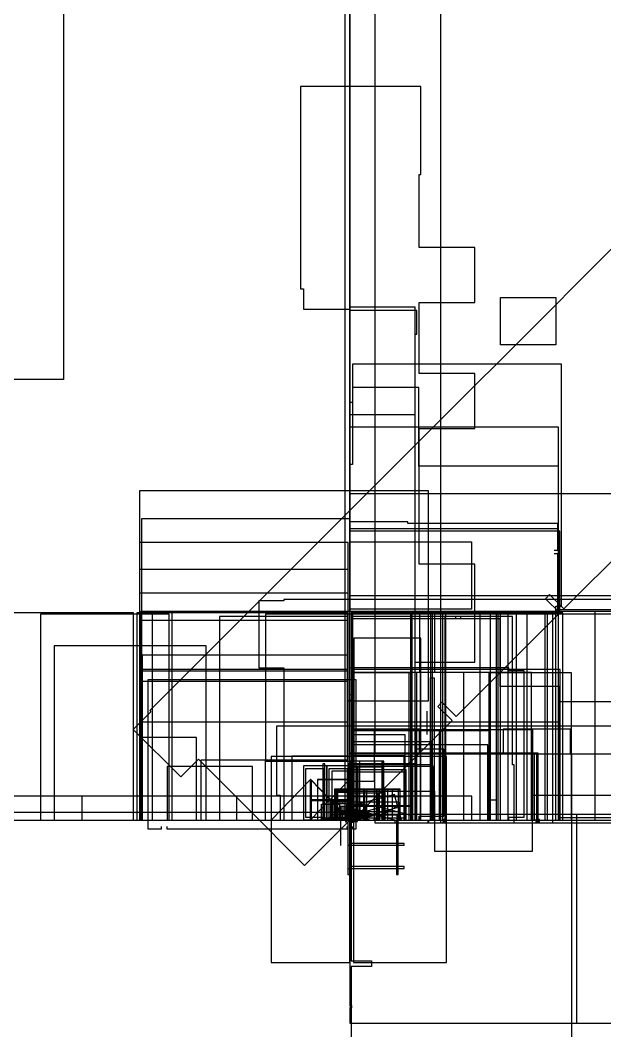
# Model space of a CAD drawing. Header units: metres. Extents: x -54 to 66, y -36 to 66.
# Drawn here: x -12.98 to 10.04, y -8.29 to 31.49 of the extents above; entities that cross this region are included whole.
import ezdxf

# ---------------------------------------------------------------- set-up
doc = ezdxf.new("R2010")
doc.units = ezdxf.units.M
for name, color, linetype in [('NIVEL_+0.000', 7, 'Continuous'), ('NIVEL_+4.370', 7, 'Continuous'), ('NIVEL_+8.170', 7, 'Continuous')]:
    doc.layers.add(name, color=color, linetype=linetype)

msp = doc.modelspace()

# ---------------------------------------------------------------- linework, layer by layer
at = {"layer": 'NIVEL_+0.000'}
for p, q in [((-0.203, 66.473), (-0.203, 0)), ((0, 66.067), (0, 0)), ((0, 66.067), (0, 10.951)), ((0, 53.67), (0, 0)), ((3.58, -0.1), (3.58, 49.125)), ((3.58, -0.1), (3.58, 49.076)), ((-11.277, 37.312), (-11.277, 17.348)), ((0, 0), (0, 37.312)), ((0.984, 34.654), (0.984, 28.654)), ((0.984, 32.654), (0.984, 26.654)), ((2.79, 28.877), (-1.944, 28.877)), ((-1.944, 28.877), (-1.944, 20.913)), ((0.984, 28.654), (0.984, 24.654)), ((2.79, 26.676), (2.79, 28.877)), ((2.79, 26.535), (2.79, 26.676)), ((0.984, 26.654), (0.984, 14.654)), ((2.79, 25.416), (2.79, 26.535)), ((2.721, 22.547), (2.721, 25.416)), ((2.721, 25.416), (2.79, 25.416)), ((0.984, 24.654), (0.984, 20.654)), ((4.921, 22.547), (2.721, 22.547)), ((4.921, 20.385), (4.921, 22.547)), ((10.411, 22.597), (6.451, 18.637)), ((-1.944, 20.913), (-1.832, 20.913)), ((-1.832, 20.913), (-1.832, 20.116)), ((0.984, 20.654), (0.984, 16.654)), ((2.721, 17.579), (2.721, 20.385)), ((2.721, 20.385), (4.921, 20.385)), ((-1.832, 20.116), (0, 20.116)), ((2.568, 20.191), (0, 20.191)), ((0, 20.191), (0, 0)), ((0, 20.116), (0, 0)), ((2.637, 20.066), (0, 20.066)), ((0, 20.066), (0, 0)), ((2.568, 17.648), (2.568, 20.191)), ((2.637, 19.138), (2.637, 20.066)), ((2.568, 15.178), (2.568, 19.138)), ((2.568, 19.138), (2.637, 19.138)), ((6.451, 18.637), (4.33, 16.516)), ((5.981, 17.951), (0.1, 17.951)), ((0.1, 17.951), (0.1, 16.445)), ((8.334, 17.951), (5.981, 17.951)), ((8.334, 17.091), (8.334, 17.951)), ((2.568, 11.348), (2.568, 17.648)), ((4.921, 17.579), (2.721, 17.579)), ((4.921, 15.417), (4.921, 17.579)), ((-11.277, 17.348), (-31.179, 17.348)), ((2.711, 17.031), (0.1, 17.031)), ((0.1, 17.031), (0.1, 14)), ((2.711, 13.931), (2.711, 17.031)), ((8.334, 8.419), (8.334, 17.091)), ((0.1, 16.445), (0, 16.445)), ((0, 16.445), (0, 0)), ((4.33, 16.516), (0.038, 12.224)), ((0.984, 16.654), (0.984, 10.654)), ((2.569, 15.961), (0, 15.961)), ((0, 15.961), (0, 0)), ((2.569, 0), (2.569, 15.961)), ((8.421, 8.314), (15.757, 15.651)), ((8.211, 15.472), (0, 15.472)), ((0, 15.472), (0, 0)), ((2.568, 12.438), (2.568, 15.178)), ((2.721, 14.507), (2.721, 15.417)), ((2.721, 15.417), (4.921, 15.417)), ((8.211, 8.35), (8.211, 15.472)), ((0.984, 14.654), (0.984, 8.654)), ((2.721, 14.32), (2.721, 14.507)), ((0.1, 14), (0, 14)), ((0, 14), (0, 0)), ((8.211, 13.931), (2.711, 13.931)), ((2.721, 10.079), (2.721, 14.32)), ((8.211, 0), (8.211, 13.931)), ((3.095, 12.959), (-8.281, 12.959)), ((-8.281, 12.959), (-8.281, 4.847)), ((16.445, 12.846), (0, 12.846)), ((0, 12.846), (0, 4.735)), ((3.095, 4.694), (3.095, 12.959)), ((2.568, 9.158), (2.568, 12.438)), ((0.038, 12.224), (-7.033, 5.153)), ((0, 11.861), (-8.211, 11.861)), ((-8.211, 11.861), (-8.211, 0)), ((0, 0), (0, 11.861)), ((2.281, 11.742), (0, 11.742)), ((0, 11.742), (0, 0)), ((2.281, 11.673), (2.281, 11.742)), ((8.181, 11.673), (2.281, 11.673)), ((8.181, 10.622), (8.181, 11.673)), ((8.211, 11.472), (0, 11.472)), ((0, 11.472), (0, 0)), ((8.264, 11.376), (0, 11.376)), ((0, 11.376), (0, 0)), ((2.568, 6.148), (2.568, 11.348)), ((8.211, 8.35), (8.211, 11.472)), ((8.264, 8.211), (8.264, 11.376)), ((-0.069, 10.931), (-8.281, 10.931)), ((-8.281, 10.931), (-8.281, 0)), ((-0.069, 0), (-0.069, 10.931)), ((0.984, 10.654), (0.984, 6.654)), ((8.043, 10.622), (8.181, 10.622)), ((8.181, 10.482), (8.043, 10.482)), ((8.181, 8.281), (8.181, 10.482)), ((4.921, 10.079), (2.721, 10.079)), ((4.921, 7.448), (4.921, 10.079)), ((-0.069, 9.861), (-8.281, 9.861)), ((-8.281, 9.861), (-8.281, 0)), ((-0.069, 0), (-0.069, 9.861)), ((2.568, 6.148), (2.568, 9.158)), ((-0.069, 8.931), (-8.281, 8.931)), ((-8.281, 8.931), (-8.281, 0)), ((-0.069, 0), (-0.069, 8.931)), ((20.208, 8.829), (0, 8.829)), ((0, 8.829), (0, 0)), ((7.698, 8.719), (7.857, 8.878)), ((7.857, 8.878), (8.421, 8.314)), ((-2.596, 8.63), (-3.58, 8.63)), ((-3.58, 8.63), (-3.58, 5.99)), ((0.596, 8.692), (-2.596, 8.692)), ((-2.596, 8.692), (-2.596, 8.63)), ((14.665, 8.692), (0.596, 8.692)), ((0.984, 8.654), (0.984, 2.64)), ((8.261, 8.155), (7.698, 8.719)), ((8.106, 8.281), (8.106, 8.419)), ((8.106, 8.419), (8.334, 8.419)), ((-8.526, 8.164), (-14.687, 8.164)), ((-7.113, 8.111), (-12.175, 8.111)), ((-12.175, 8.111), (-12.175, 0)), ((-8.526, 0), (-8.526, 8.164)), ((-0.1, 8.164), (-8.387, 8.164)), ((-8.387, 8.164), (-8.387, 0)), ((3.247, 8.211), (-8.226, 8.211)), ((-8.226, 8.211), (-8.226, 0)), ((7.692, 8.211), (-7.781, 8.211)), ((-7.781, 8.211), (-7.781, 0)), ((-7.113, 0), (-7.113, 8.111)), ((2.457, 8.211), (-7.015, 8.211)), ((-7.015, 8.211), (-7.015, 0)), ((-0.069, 8.011), (-5.131, 8.011)), ((-5.131, 8.011), (-5.131, 0)), ((2.4, 8.111), (-3.321, 8.111)), ((-3.321, 8.111), (-3.321, 2.315)), ((-0.1, 2.353), (-0.1, 8.164)), ((3.661, 8.211), (-0.084, 8.211)), ((-0.084, 8.211), (-0.084, 0)), ((3.778, 8.211), (-0.084, 8.211)), ((-0.084, 8.211), (-0.084, 8.069)), ((9.661, 8.211), (-0.084, 8.211)), ((7.778, 8.211), (-0.084, 8.211)), ((5.778, 8.211), (-0.084, 8.211)), ((-0.084, 8.069), (-0.084, 7.853)), ((-0.069, 0), (-0.069, 8.011)), ((5.931, 8.211), (0.069, 8.211)), ((0.069, 8.211), (0.069, 0)), ((11.931, 8.211), (0.069, 8.211)), ((6.231, 8.164), (0.069, 8.164)), ((0.069, 8.164), (0.069, 0)), ((6.975, 8.111), (0.069, 8.111)), ((6.562, 8.111), (0.069, 8.111)), ((5.131, 8.111), (0.069, 8.111)), ((0.069, 8.111), (0.069, 0)), ((5.531, 8.111), (0.069, 8.111)), ((4.172, 8.011), (0.069, 8.011)), ((0.069, 8.011), (0.069, 5.881)), ((5.844, 8.211), (0.1, 8.211)), ((0.1, 8.211), (0.1, 0.846)), ((2.4, 0.846), (2.4, 8.111)), ((2.457, 0), (2.457, 8.211)), ((7.996, 8.164), (2.737, 8.164)), ((2.737, 8.164), (2.737, 5.811)), ((17.1, 8.111), (3.169, 8.111)), ((3.169, 8.111), (3.169, 2.611)), ((3.247, 0), (3.247, 8.211)), ((8.387, 8.164), (3.326, 8.164)), ((3.326, 8.164), (3.326, 5.811)), ((3.661, 7.366), (3.661, 8.211)), ((6.399, 8.011), (3.737, 8.011)), ((3.737, 8.011), (3.737, 5.881)), ((3.778, 0), (3.778, 8.211)), ((4.172, 7.928), (4.172, 8.011)), ((4.182, 4.076), (8.261, 8.155)), ((5.131, 8.011), (4.359, 8.011)), ((4.359, 8.011), (4.359, 7.928)), ((5.131, 2.681), (5.131, 8.111)), ((5.131, 5.881), (5.131, 8.011)), ((5.531, 2.481), (5.531, 8.111)), ((5.778, 0), (5.778, 8.211)), ((5.844, 0), (5.844, 8.211)), ((5.931, 0), (5.931, 8.211)), ((6.231, 5.881), (6.231, 8.164)), ((6.399, 2.181), (6.399, 8.011)), ((6.562, 0), (6.562, 8.111)), ((6.975, 0), (6.975, 8.111)), ((7.692, 0), (7.692, 8.211)), ((7.778, 0), (7.778, 8.211)), ((7.996, -0.1), (7.996, 8.164)), ((8.106, 5.712), (8.106, 8.281)), ((12.846, 8.281), (8.181, 8.281)), ((8.211, 7.366), (8.211, 8.35)), ((12.959, 8.211), (8.264, 8.211)), ((8.387, 0), (8.387, 8.164)), ((9.661, 7.366), (9.661, 8.211)), ((-0.069, 7.861), (-8.281, 7.861)), ((-8.281, 7.861), (-8.281, 0)), ((-0.084, 7.853), (-0.084, 0.754)), ((-0.069, 0), (-0.069, 7.861)), ((5.911, 7.927), (0.1, 7.927)), ((0.1, 7.927), (0.1, 4.931)), ((5.911, 5.258), (5.911, 7.927)), ((2.791, 7.166), (0.152, 7.166)), ((0.152, 7.166), (0.152, 0)), ((2.791, 5.881), (2.791, 7.166)), ((3.661, 0), (3.661, 7.366)), ((4.921, 6.217), (4.921, 7.448)), ((8.211, 0), (8.211, 7.366)), ((9.661, 0), (9.661, 7.366)), ((-5.652, 6.865), (-11.646, 6.865)), ((-11.646, 6.865), (-11.646, 0)), ((-5.652, 0), (-5.652, 6.865)), ((-0.069, 6.493), (-8.181, 6.493)), ((-8.181, 6.493), (-8.181, 0)), ((-0.069, 0), (-0.069, 6.493)), ((0.984, 6.654), (0.984, 2.64)), ((-3.58, 5.99), (-2.596, 5.99)), ((-2.596, 5.99), (-2.596, 3.39)), ((6.261, 5.994), (0, 5.994)), ((0, 5.994), (0, 0)), ((2.568, 3.492), (2.568, 6.217)), ((2.568, 6.217), (4.921, 6.217)), ((2.568, 3.492), (2.568, 6.148)), ((6.261, 5.882), (6.261, 5.994)), ((-0.069, 5.931), (-8.281, 5.931)), ((-8.281, 5.931), (-8.281, 0)), ((-0.069, 5.862), (-8.281, 5.862)), ((-8.281, 5.862), (-8.281, 0)), ((-0.069, 0), (-0.069, 5.931)), ((-0.069, 0), (-0.069, 5.862)), ((8.281, 5.931), (0.069, 5.931)), ((0.069, 5.931), (0.069, 0)), ((0.069, 5.881), (0.069, 0)), ((2.631, 5.811), (0.069, 5.811)), ((0.069, 5.811), (0.069, 0)), ((2.737, 5.811), (0.069, 5.811)), ((2.333, 5.796), (0.069, 5.796)), ((0.069, 5.796), (0.069, 0)), ((1.7, 5.796), (0.069, 5.796)), ((0.702, 5.796), (0.069, 5.796)), ((0.6, 5.811), (0.1, 5.811)), ((0.1, 5.811), (0.1, 0)), ((3.256, 5.811), (0.6, 5.811)), ((3.326, 5.811), (0.6, 5.811)), ((2.333, 5.796), (0.702, 5.796)), ((2.431, 5.796), (1.7, 5.796)), ((2.333, 0), (2.333, 5.796)), ((2.333, 0.576), (2.333, 5.796)), ((2.431, 0), (2.431, 5.796)), ((2.631, 0), (2.631, 5.811)), ((7.156, 5.811), (2.769, 5.811)), ((2.769, 5.811), (2.769, 0)), ((2.791, 2.6), (2.791, 5.881)), ((3.175, 0), (3.175, 5.6)), ((3.175, 5.6), (3.313, 5.6)), ((4.487, 5.811), (3.256, 5.811)), ((3.313, 5.6), (3.313, 0)), ((3.737, 5.881), (3.737, 3.561)), ((4.487, 0), (4.487, 5.811)), ((5.131, 3.631), (5.131, 5.881)), ((8.723, 5.796), (5.472, 5.796)), ((5.472, 5.796), (5.472, 0)), ((6.231, 0), (6.231, 5.881)), ((6.865, 5.882), (6.261, 5.882)), ((6.865, 0.112), (6.865, 5.882)), ((7.156, 0), (7.156, 5.811)), ((8.106, 0), (8.106, 5.712)), ((8.281, 0), (8.281, 5.931)), ((8.723, 0), (8.723, 5.796)), ((-0.069, 5.461), (-8.181, 5.461)), ((-8.181, 5.461), (-8.181, 0)), ((0.25, 5.524), (-7.961, 5.524)), ((-7.961, 5.524), (-7.961, -0.338)), ((-0.069, 0), (-0.069, 5.461)), ((0.25, -0.338), (0.25, 5.524)), ((8.264, 5.258), (5.911, 5.258)), ((8.264, 0), (8.264, 5.258)), ((-8.281, 4.847), (-8.181, 4.847)), ((-8.181, 4.847), (-8.181, 0)), ((-7.033, 5.153), (-7.875, 4.311)), ((0.1, 4.931), (0, 4.931)), ((0, 4.931), (0, 0)), ((-0.069, 0), (-0.069, 4.694)), ((-0.069, 4.694), (3.095, 4.694)), ((0, 4.735), (0.1, 4.735)), ((0.1, 4.735), (0.1, 0)), ((3.459, 4.48), (3.618, 4.639)), ((4.023, 3.917), (3.459, 4.48)), ((3.618, 4.639), (4.182, 4.076)), ((8.281, 0), (8.281, 4.666)), ((8.281, 4.666), (11.673, 4.666)), ((-7.832, 4.267), (-8.528, 3.571)), ((-7.875, 4.311), (-7.832, 4.267)), ((3.028, 4.291), (3.028, 3.377)), ((-0.069, 3.861), (-8.281, 3.861)), ((-8.281, 3.861), (-8.281, 0)), ((17.224, 3.705), (-2.892, 3.705)), ((-2.892, 3.705), (-2.892, 0.984)), ((-0.069, 0), (-0.069, 3.861)), ((8.281, 3.861), (0.069, 3.861)), ((0.069, 3.861), (0.069, 0)), ((0.106, 0), (4.023, 3.917)), ((5.131, 0), (5.131, 3.631)), ((8.281, 0), (8.281, 3.861)), ((-8.528, 3.571), (-6.661, 1.704)), ((-6.035, 3.252), (-8.211, 3.252)), ((-8.211, 3.252), (-8.211, 0)), ((-6.035, 0), (-6.035, 3.252)), ((-2.596, 3.39), (-2.596, 0)), ((0.3, 3.561), (0.069, 3.561)), ((0.069, 3.561), (0.069, 0)), ((3.5, 3.561), (0.069, 3.561)), ((2.6, 3.517), (0.069, 3.517)), ((0.069, 3.517), (0.069, 0)), ((2.181, 3.361), (0.069, 3.361)), ((0.069, 3.361), (0.069, 2.231)), ((2.74, 3.58), (0.1, 3.58)), ((0.1, 3.58), (0.1, 2.596)), ((3.737, 3.561), (0.3, 3.561)), ((5.511, 3.517), (0.95, 3.517)), ((0.95, 3.517), (0.95, 1.517)), ((2.181, 0), (2.181, 3.361)), ((2.568, 2.791), (2.568, 3.492)), ((2.6, 0), (2.6, 3.517)), ((2.74, 2.596), (2.74, 3.58)), ((3.531, 3.561), (3.5, 3.561)), ((3.531, 0), (3.531, 3.561)), ((7.199, 3.561), (3.737, 3.561)), ((3.737, 3.561), (3.737, 0)), ((5.511, 0), (5.511, 3.517)), ((8.68, 3.58), (6.04, 3.58)), ((6.04, 3.58), (6.04, 2.596)), ((7.199, 0), (7.199, 3.561)), ((8.68, 2.596), (8.68, 3.58)), ((3.211, 3.087), (0.069, 3.087)), ((0.069, 3.087), (0.069, 0.5)), ((5.431, 2.962), (0.069, 2.962)), ((0.069, 2.962), (0.069, 0)), ((3.705, 2.791), (2.568, 2.791)), ((3.211, 0), (3.211, 3.087)), ((3.705, 0.152), (3.705, 2.791)), ((5.431, 0), (5.431, 2.962)), ((-6.661, 1.704), (-5.965, 2.4)), ((-5.965, 2.4), (-4.127, 0.562)), ((3.8, 2.511), (-3.105, 2.511)), ((-3.105, 2.511), (-3.105, -5.6)), ((-0.069, 2.518), (-2.284, 2.518)), ((-2.284, 2.518), (-2.284, 0)), ((-0.069, 0), (-0.069, 2.518)), ((7.266, 2.64), (0, 2.64)), ((0, 2.64), (0, 0)), ((0.984, 2.64), (0, 2.64)), ((7.366, 2.64), (0, 2.64)), ((3.44, 2.596), (0, 2.596)), ((0, 2.596), (0, 0)), ((0.1, 2.596), (0, 2.596)), ((3.169, 2.611), (0.069, 2.611)), ((0.069, 2.611), (0.069, 0)), ((2.131, 2.53), (0.069, 2.53)), ((0.069, 2.53), (0.069, 1.399)), ((7.417, 2.64), (0.152, 2.64)), ((0.152, 2.64), (0.152, 0)), ((2.131, 0), (2.131, 2.53)), ((43.892, 2.596), (2.74, 2.596)), ((2.791, 0), (2.791, 2.6)), ((6.04, 2.596), (3.44, 2.596)), ((3.8, -5.6), (3.8, 2.511)), ((5.131, 0), (5.131, 2.681)), ((5.531, 0), (5.531, 2.481)), ((7.266, 0), (7.266, 2.64)), ((7.366, 0), (7.366, 2.64)), ((7.417, 0), (7.417, 2.64)), ((8.741, 2.596), (8.68, 2.596)), ((8.741, -4.596), (8.741, 2.596)), ((-3.837, 2.111), (-7.199, 2.111)), ((-7.199, 2.111), (-7.199, 0)), ((-0.069, 2.362), (-5.866, 2.362)), ((-5.866, 2.362), (-5.866, 0)), ((-3.837, 0), (-3.837, 2.111)), ((-3.326, 0), (-3.326, 2.353)), ((-3.326, 2.353), (-0.1, 2.353)), ((-3.321, 2.315), (0.069, 2.315)), ((0, 2.134), (-1.83, 2.134)), ((-1.83, 2.134), (-1.83, 0)), ((-1.728, 0.102), (-1.728, 2.032)), ((-1.728, 2.032), (-1.017, 2.032)), ((-0.991, 2.21), (-1.067, 2.21)), ((-1.067, 2.21), (-1.067, 0)), ((-1.017, 2.032), (-1.017, 0.102)), ((-0.991, 0.076), (-0.991, 2.21)), ((0, 2.134), (-0.915, 2.134)), ((-0.915, 2.134), (-0.915, 0)), ((0, 2.134), (-0.913, 2.134)), ((-0.913, 2.134), (-0.913, 0)), ((-0.813, 0.102), (-0.813, 2.032)), ((-0.813, 2.032), (-0.102, 2.032)), ((-0.102, 2.032), (-0.102, 0.102)), ((0, 2.21), (-0.076, 2.21)), ((-0.076, 2.21), (-0.076, 0.076)), ((-0.069, 0), (-0.069, 2.362)), ((2.474, 2.214), (-0.056, 2.214)), ((-0.056, 2.214), (-0.056, 0)), ((3.233, 2.177), (-0.019, 2.177)), ((-0.019, 2.177), (-0.019, 0)), ((0, 0), (0, 2.21)), ((0, 0), (0, 2.134)), ((0, 0), (0, 2.134)), ((0.981, 2.325), (0.025, 2.325)), ((0.025, 2.325), (0.025, 0)), ((1.337, 2.325), (0.025, 2.325)), ((0.025, 2.325), (0.025, 2.109)), ((0.397, 2.325), (0.025, 2.325)), ((1.266, 2.325), (0.025, 2.325)), ((1.291, 2.325), (0.025, 2.325)), ((0.095, 2.134), (0.025, 2.134)), ((0.025, 2.134), (0.025, 1.265)), ((0.025, 2.109), (0.025, 0)), ((0.095, 2.084), (0.025, 2.084)), ((0.025, 2.084), (0.025, 1.215)), ((0.305, 2.084), (0.025, 2.084)), ((0.025, 2.084), (0.025, 0)), ((1.27, 2.084), (0.025, 2.084)), ((1.337, 2.325), (0.05, 2.325)), ((0.05, 2.325), (0.05, 2.109)), ((0.05, 2.109), (0.05, 0)), ((0.326, 2.084), (0.05, 2.084)), ((0.05, 2.084), (0.05, 0)), ((0.069, 2.315), (0.069, 0)), ((0.069, 2.231), (0.069, 0)), ((2.587, 2.214), (0.069, 2.214)), ((0.069, 2.214), (0.069, 0)), ((3.299, 2.111), (0.069, 2.111)), ((0.069, 2.111), (0.069, 0)), ((1.068, 2.111), (0.069, 2.111)), ((0.095, 1.265), (0.095, 2.134)), ((0.095, 1.215), (0.095, 2.084)), ((0.305, 0), (0.305, 2.084)), ((0.326, 0), (0.326, 2.084)), ((0.397, 2.109), (0.397, 2.325)), ((0.397, 0), (0.397, 2.109)), ((0.981, 0), (0.981, 2.325)), ((3.299, 2.111), (1.068, 2.111)), ((1.266, 2.109), (1.266, 2.325)), ((1.266, 0), (1.266, 2.109)), ((1.27, 0), (1.27, 2.084)), ((1.291, 2.109), (1.291, 2.325)), ((1.291, 0), (1.291, 2.109)), ((1.337, 2.109), (1.337, 2.325)), ((1.337, 0), (1.337, 2.109)), ((2.474, 0), (2.474, 2.214)), ((2.587, 0), (2.587, 2.214)), ((3.233, 0), (3.233, 2.177)), ((3.299, 0), (3.299, 2.111)), ((6.468, 2.181), (6.399, 2.181)), ((6.468, -0.1), (6.468, 2.181)), ((-1.549, 1.603), (-3.097, 0)), ((-0.012, 1.603), (-1.561, 0)), ((-1.549, 1.603), (-1.561, 1.603)), ((-1.561, 1.603), (-1.561, 0)), ((-0.011, 1.603), (-1.56, 0)), ((-1.549, 1.603), (-1.56, 1.603)), ((-1.56, 1.603), (-1.56, 0)), ((0, 0), (-1.549, 1.603)), ((0, 1.603), (-1.27, 1.603)), ((-1.27, 1.603), (-1.27, 0)), ((0, 1.93), (-0.712, 1.93)), ((-0.712, 1.93), (-0.712, 0)), ((0, 1.603), (-0.012, 1.603)), ((0, 1.603), (-0.011, 1.603)), ((2.21, 1.982), (0, 1.982)), ((0, 1.982), (0, 1.906)), ((0, 0), (0, 1.93)), ((0, 1.906), (2.134, 1.906)), ((0, 0), (0, 1.603)), ((2.134, 1.906), (2.134, 0.076)), ((2.21, 0), (2.21, 1.982)), ((-1.533, 1.587), (-1.561, 1.587)), ((-1.561, 1.587), (-1.561, 0)), ((-1.533, 1.587), (-1.56, 1.587)), ((-1.56, 1.587), (-1.56, 0)), ((0, 0), (-1.533, 1.587)), ((0, 0), (-1.53, 1.584)), ((-1.53, 1.584), (-1.53, 0)), ((0, 0), (-1.529, 1.583)), ((-1.529, 1.583), (-1.529, 0)), ((-0.003, 1.587), (-1.27, 1.587)), ((-1.27, 1.587), (-1.27, 0)), ((-0.004, 1.587), (-1.27, 1.587)), ((0, 1.22), (-0.61, 1.22)), ((-0.61, 1.22), (-0.61, 0)), ((-0.591, 0.019), (-0.591, 1.201)), ((-0.591, 1.201), (-0.019, 1.201)), ((-0.019, 1.201), (-0.019, 0.019)), ((0, 1.583), (-0.004, 1.587)), ((0, 1.584), (-0.003, 1.587)), ((0, 0), (0, 1.584)), ((0, 0), (0, 1.583)), ((0, 0), (0, 1.22)), ((0.025, 1.265), (0.025, 0)), ((1.975, 1.215), (0.025, 1.215)), ((0.025, 1.215), (0.025, 0)), ((0.671, 1.215), (0.025, 1.215)), ((1.489, 1.215), (0.025, 1.215)), ((0.546, 1.215), (0.025, 1.215)), ((1.488, 1.215), (0.025, 1.215)), ((0.59, 1.215), (0.025, 1.215)), ((1.161, 1.215), (0.025, 1.215)), ((1.056, 1.215), (0.025, 1.215)), ((1.392, 1.215), (0.025, 1.215)), ((1.295, 1.215), (0.025, 1.215)), ((1.911, 1.215), (0.025, 1.215)), ((0.025, 1.215), (0.025, 0.869)), ((0.966, 1.215), (0.025, 1.215)), ((1.075, 1.215), (0.025, 1.215)), ((0.975, 1.215), (0.05, 1.215)), ((0.05, 1.215), (0.05, 0)), ((1.975, 1.215), (0.05, 1.215)), ((0.05, 1.215), (0.05, 0.869)), ((1.682, 1.215), (0.05, 1.215)), ((0.95, 1.517), (0.069, 1.517)), ((0.069, 1.517), (0.069, 0)), ((0.069, 1.399), (0.069, 0.999)), ((0.095, 0), (0.095, 1.265)), ((0.095, 0), (0.095, 1.215)), ((1.975, 1.215), (0.15, 1.215)), ((0.15, 1.215), (0.15, 0)), ((0.546, 0), (0.546, 1.215)), ((0.59, 0), (0.59, 1.215)), ((0.671, 0), (0.671, 1.215)), ((0.966, 0), (0.966, 1.215)), ((0.975, 0), (0.975, 1.215)), ((1.056, 0), (1.056, 1.215)), ((1.075, 0), (1.075, 1.215)), ((1.161, 0), (1.161, 1.215)), ((1.295, 0), (1.295, 1.215)), ((1.392, 0), (1.392, 1.215)), ((1.488, 0), (1.488, 1.215)), ((1.489, 0), (1.489, 1.215)), ((1.682, 0), (1.682, 1.215)), ((1.911, 0.869), (1.911, 1.215)), ((1.975, 0), (1.975, 1.215)), ((1.975, 0.869), (1.975, 1.215)), ((4.801, 0.95), (-33.3, 0.95)), ((2.215, 0.95), (-19.887, 0.95)), ((-4.457, 0.95), (-10.558, 0.95)), ((-10.558, 0.95), (-10.558, 0)), ((-4.457, 0), (-4.457, 0.95)), ((-2.892, 0.984), (-2.74, 0.984)), ((-2.74, 0.984), (-2.74, 0)), ((0, 0.8), (-1.563, 0.8)), ((-1.563, 0.8), (-1.563, 0)), ((-0.578, 0.032), (-0.578, 1.188)), ((-0.578, 1.188), (-0.032, 1.188)), ((0, 1.182), (-0.572, 1.182)), ((-0.572, 1.182), (-0.572, 0)), ((-0.528, 0.044), (-0.528, 1.138)), ((-0.528, 1.138), (-0.044, 1.138)), ((0, 1.094), (-0.484, 1.094)), ((-0.484, 1.094), (-0.484, 0)), ((1.761, 1.009), (-0.123, 0.504)), ((-0.1, 0), (-0.1, 1.137)), ((-0.1, 1.137), (3.326, 1.137)), ((-0.044, 1.138), (-0.044, 0.044)), ((-0.032, 1.188), (-0.032, 0.032)), ((0, 0), (0, 1.182)), ((0, 0), (0, 1.094)), ((2.134, 0.915), (0, 0.915)), ((0, 0.915), (0, 0)), ((2.134, 0.913), (0, 0.913)), ((0, 0.913), (0, 0)), ((0, 0), (0, 0.8)), ((1.911, 1.19), (0.025, 1.19)), ((0.025, 1.19), (0.025, 0)), ((1.161, 1.19), (0.025, 1.19)), ((1.056, 1.19), (0.025, 1.19)), ((1.295, 1.19), (0.025, 1.19)), ((0.966, 1.19), (0.025, 1.19)), ((1.075, 1.19), (0.025, 1.19)), ((0.59, 1.19), (0.025, 1.19)), ((1.337, 1.06), (0.025, 1.06)), ((0.025, 1.06), (0.025, 0)), ((0.422, 1.06), (0.025, 1.06)), ((0.94, 1.06), (0.025, 1.06)), ((1.266, 1.06), (0.025, 1.06)), ((1.291, 1.06), (0.025, 1.06)), ((1.141, 1.06), (0.025, 1.06)), ((1.116, 1.06), (0.025, 1.06)), ((1.106, 1.06), (0.025, 1.06)), ((0.305, 1.06), (0.025, 1.06)), ((1.27, 1.06), (0.025, 1.06)), ((1.975, 0.93), (0.025, 0.93)), ((0.025, 0.93), (0.025, 0)), ((0.12, 0.93), (0.025, 0.93)), ((1.88, 0.93), (0.025, 0.93)), ((1.911, 0.93), (0.025, 0.93)), ((0.025, 0.869), (0.025, 0)), ((1.975, 1.19), (0.05, 1.19)), ((0.05, 1.19), (0.05, 0)), ((0.975, 1.19), (0.05, 1.19)), ((1.682, 1.19), (0.05, 1.19)), ((1.337, 1.06), (0.05, 1.06)), ((0.05, 1.06), (0.05, 0)), ((0.351, 1.06), (0.05, 1.06)), ((0.201, 1.06), (0.05, 1.06)), ((1.106, 1.06), (0.05, 1.06)), ((0.965, 1.06), (0.05, 1.06)), ((1.975, 0.93), (0.05, 0.93)), ((0.05, 0.93), (0.05, 0)), ((0.05, 0.869), (0.05, 0)), ((0.069, 0.999), (0.069, 0)), ((0.1, 0.846), (0.1, 0)), ((1.975, 0.93), (0.12, 0.93)), ((1.975, 1.19), (0.15, 1.19)), ((0.15, 1.19), (0.15, 0)), ((1.141, 1.06), (0.201, 1.06)), ((0.305, 0), (0.305, 1.06)), ((1.291, 1.06), (0.351, 1.06)), ((1.337, 1.06), (0.422, 1.06)), ((0.59, 0), (0.59, 1.19)), ((1.337, 1.06), (0.94, 1.06)), ((0.965, 0), (0.965, 1.06)), ((0.966, 0), (0.966, 1.19)), ((0.975, 0), (0.975, 1.19)), ((1.056, 0), (1.056, 1.19)), ((1.075, 0), (1.075, 1.19)), ((1.106, 0), (1.106, 1.06)), ((1.116, 0), (1.116, 1.06)), ((1.141, 0), (1.141, 1.06)), ((1.161, 0), (1.161, 1.19)), ((1.266, 0), (1.266, 1.06)), ((1.27, 0), (1.27, 1.06)), ((1.291, 0), (1.291, 1.06)), ((1.295, 0), (1.295, 1.19)), ((1.337, 0), (1.337, 1.06)), ((1.682, 0), (1.682, 1.19)), ((1.88, 0.564), (1.761, 1.009)), ((1.975, 0.93), (1.88, 0.93)), ((1.911, 0), (1.911, 1.19)), ((1.911, 0), (1.911, 0.93)), ((1.911, 0), (1.911, 0.869)), ((1.975, 0), (1.975, 1.19)), ((1.975, 0), (1.975, 0.93)), ((1.975, 0), (1.975, 0.869)), ((2.134, 0), (2.134, 0.915)), ((2.134, 0), (2.134, 0.913)), ((2.215, 0), (2.215, 0.95)), ((2.4, 0), (2.4, 0.846)), ((3.326, 1.137), (3.326, -1.216)), ((4.801, 0), (4.801, 0.95)), ((5.539, 0), (5.539, 0.797)), ((5.539, 0.797), (5.764, 0.797)), ((5.764, 0.797), (5.764, 0)), ((7.187, -1.216), (7.187, 0.984)), ((7.187, 0.984), (12.526, 0.984)), ((-4.127, 0.562), (-1.782, -1.782)), ((0, 0.762), (-1.525, 0.762)), ((-1.525, 0.762), (-1.525, 0)), ((-1.119, 0), (-1.119, 0.635)), ((-1.119, 0.635), (-0.406, 0.635)), ((0, 0.762), (-0.763, 0.762)), ((-0.763, 0.762), (-0.763, 0)), ((-0.737, 0.025), (-0.737, 0.737)), ((-0.737, 0.737), (-0.025, 0.737)), ((-0.661, 0.712), (-0.712, 0.712)), ((-0.712, 0.712), (-0.712, 0.661)), ((0, 0.712), (-0.712, 0.712)), ((-0.712, 0.712), (-0.712, 0)), ((-0.712, 0.661), (-0.661, 0.661)), ((-0.667, 0.673), (-0.654, 0.673)), ((-0.667, 0.667), (-0.667, 0.673)), ((-0.667, 0.66), (-0.667, 0.667)), ((-0.667, 0.667), (-0.654, 0.667)), ((-0.654, 0.667), (-0.667, 0.667)), ((-0.654, 0.66), (-0.667, 0.66)), ((-0.661, 0.661), (-0.661, 0.712)), ((-0.661, 0.051), (-0.661, 0.661)), ((-0.661, 0.661), (-0.051, 0.661)), ((-0.654, 0.673), (-0.654, 0.667)), ((-0.654, 0.667), (-0.654, 0.66)), ((-0.546, 0.673), (-0.533, 0.673)), ((-0.546, 0.667), (-0.546, 0.673)), ((-0.546, 0.66), (-0.546, 0.667)), ((-0.546, 0.667), (-0.533, 0.667)), ((-0.533, 0.667), (-0.546, 0.667)), ((-0.533, 0.66), (-0.546, 0.66)), ((-0.533, 0.673), (-0.533, 0.667)), ((-0.533, 0.667), (-0.533, 0.66)), ((0, 0.475), (-0.475, 0.475)), ((-0.475, 0.475), (-0.475, 0)), ((-0.455, 0.473), (-0.452, 0.475)), ((-0.431, 0.456), (-0.455, 0.473)), ((-0.452, 0.475), (-0.427, 0.457)), ((-0.431, 0.28), (-0.431, 0.456)), ((-0.427, 0.457), (-0.427, 0.28)), ((-0.425, 0.66), (-0.425, 0.667)), ((-0.425, 0.667), (-0.413, 0.667)), ((-0.413, 0.66), (-0.425, 0.66)), ((-0.413, 0.667), (-0.413, 0.66)), ((-0.406, 0.635), (-0.406, 0)), ((-0.356, 0.406), (-0.406, 0.406)), ((-0.406, 0.406), (-0.406, 0.356)), ((0, 0.534), (-0.368, 0.534)), ((-0.368, 0.534), (-0.368, 0.362)), ((-0.356, 0.356), (-0.356, 0.406)), ((-0.305, 0.66), (-0.305, 0.667)), ((-0.305, 0.667), (-0.292, 0.667)), ((-0.292, 0.66), (-0.305, 0.66)), ((-0.292, 0.667), (-0.292, 0.66)), ((0, 0.635), (-0.127, 0.635)), ((-0.127, 0.635), (-0.127, 0)), ((-0.123, 0.504), (0.012, 0)), ((-0.084, 0.754), (-0.084, 0.538)), ((-0.084, 0.538), (-0.084, 0)), ((-0.051, 0.712), (-0.051, 0.661)), ((0, 0.712), (-0.051, 0.712)), ((-0.051, 0.661), (0, 0.661)), ((-0.051, 0.661), (-0.051, 0.051)), ((0, 0.406), (-0.051, 0.406)), ((-0.051, 0.406), (-0.051, 0.356)), ((-0.025, 0.737), (-0.025, 0.025)), ((0, 0), (0, 0.762)), ((0, 0), (0, 0.762)), ((1.93, 0.712), (0, 0.712)), ((0, 0.712), (0, 0)), ((0, 0.661), (0, 0.712)), ((0, 0), (0, 0.712)), ((0, 0), (0, 0.635)), ((0.61, 0.61), (0, 0.61)), ((0, 0.61), (0, 0)), ((0, 0.362), (0, 0.534)), ((0, 0), (0, 0.475)), ((0, 0.356), (0, 0.406)), ((0.009, 0.457), (0.034, 0.475)), ((0.009, 0.253), (0.009, 0.457)), ((0.038, 0.473), (0.013, 0.456)), ((0.013, 0.456), (0.013, 0.24)), ((2.415, 0.56), (0.025, 0.56)), ((0.025, 0.56), (0.025, 0)), ((0.407, 0.56), (0.025, 0.56)), ((1.085, 0.56), (0.025, 0.56)), ((1.368, 0.537), (0.025, 0.177)), ((2.415, 0.535), (0.025, 0.535)), ((0.025, 0.535), (0.025, 0)), ((0.407, 0.535), (0.025, 0.535)), ((0.034, 0.475), (0.038, 0.473)), ((0.155, 0.431), (0.039, 0)), ((0.666, 0.56), (0.05, 0.56)), ((0.05, 0.56), (0.05, 0)), ((0.666, 0.535), (0.05, 0.535)), ((0.05, 0.535), (0.05, 0)), ((1.9, 0.491), (0.067, 0)), ((0.069, 0.5), (0.069, 0)), ((0.666, 0.56), (0.15, 0.56)), ((0.15, 0.56), (0.15, 0)), ((0.15, 0.56), (0.15, 0.304)), ((0.666, 0.535), (0.15, 0.535)), ((0.15, 0.535), (0.15, 0)), ((1.765, 0), (0.155, 0.431)), ((0.407, 0), (0.407, 0.56)), ((0.407, 0), (0.407, 0.535)), ((0.61, 0), (0.61, 0.61)), ((0.666, 0), (0.666, 0.56)), ((0.666, 0.304), (0.666, 0.56)), ((0.666, 0), (0.666, 0.535)), ((0.903, 0), (1.88, 0.564)), ((1.072, 0.537), (1.085, 0.56)), ((2.415, 0.177), (1.072, 0.537)), ((2.415, 0.56), (1.355, 0.56)), ((1.355, 0.56), (1.368, 0.537)), ((2.031, 0), (1.9, 0.491)), ((1.93, 0), (1.93, 0.712)), ((2.333, 0.516), (2.333, 0.576)), ((2.333, 0), (2.333, 0.516)), ((2.415, 0), (2.415, 0.56)), ((2.415, 0), (2.415, 0.535)), ((-54.076, 0), (0, 0)), ((-33.3, 0), (4.801, 0)), ((-19.887, 0), (2.215, 0)), ((0, 0.303), (-16.113, 0.303)), ((-16.113, 0), (0, 0)), ((-14.687, 0), (-8.526, 0)), ((-12.175, 0), (-7.113, 0)), ((-11.646, 0), (-5.652, 0)), ((-8.387, 0), (-3.326, 0)), ((-8.226, 0), (0, 0)), ((-8.211, 0), (-6.035, 0)), ((-8.211, 0), (0, 0)), ((-7.781, 0), (0, 0)), ((-7.015, 0), (0, 0)), ((-3.097, 0), (0, 0)), ((-2.596, 0), (0, 0)), ((-1.83, 0), (0, 0)), ((0, 0.003), (-1.829, 0.003)), ((-1.829, 0.003), (-1.829, 0)), ((-1.829, 0), (0, 0)), ((-1.017, 0.102), (-1.728, 0.102)), ((-1.563, 0), (0, 0)), ((-1.561, 0), (0, 0)), ((-1.56, 0), (0, 0)), ((-1.53, 0), (0, 0)), ((-1.529, 0), (0, 0)), ((-1.27, 0), (0, 0)), ((0, 0.051), (-1.143, 0.051)), ((-1.143, 0.051), (-1.143, 0)), ((-1.143, 0), (0, 0)), ((-1.067, 0), (0, 0)), ((-0.076, 0.076), (-0.991, 0.076)), ((-0.915, 0), (0, 0)), ((0, 0.013), (-0.914, 0.013)), ((-0.914, 0.013), (-0.914, 0)), ((-0.914, 0), (0, 0)), ((-0.913, 0), (0, 0)), ((-0.102, 0.102), (-0.813, 0.102)), ((-0.767, 0.131), (-0.766, 0.102)), ((-0.766, 0.102), (-0.752, 0)), ((-0.763, 0), (0, 0)), ((-0.025, 0.025), (-0.737, 0.025)), ((-0.661, 0.051), (-0.712, 0.051)), ((-0.712, 0.051), (-0.712, 0)), ((-0.712, 0), (0, 0)), ((-0.712, 0), (-0.661, 0)), ((0.082, 0.203), (-0.697, 0.203)), ((-0.661, 0), (-0.661, 0.051)), ((-0.051, 0.051), (-0.661, 0.051)), ((-0.61, 0), (0, 0)), ((-0.019, 0.019), (-0.591, 0.019)), ((-0.032, 0.032), (-0.578, 0.032)), ((-0.572, 0), (0, 0)), ((-0.044, 0.044), (-0.528, 0.044)), ((-0.484, 0), (0, 0)), ((-0.475, 0), (0, 0)), ((-0.438, 0.28), (-0.431, 0.28)), ((-0.406, 0.368), (-0.406, 0.025)), ((-0.406, 0.356), (-0.356, 0.356)), ((-0.406, 0.254), (-0.406, 0.025)), ((-0.356, 0.051), (-0.406, 0.051)), ((-0.406, 0.051), (-0.406, 0)), ((-0.406, 0), (-0.356, 0)), ((-0.406, 0), (0, 0)), ((0, 0.394), (-0.381, 0.394)), ((0, 0.279), (-0.381, 0.279)), ((-0.381, 0), (0, 0)), ((-0.368, 0.362), (0, 0.362)), ((0, 0.343), (-0.368, 0.343)), ((-0.368, 0.343), (-0.368, 0.242)), ((-0.368, 0.242), (0, 0.242)), ((0, 0.223), (-0.368, 0.223)), ((-0.368, 0.223), (-0.368, 0.121)), ((-0.368, 0.121), (0, 0.121)), ((0, 0.102), (-0.368, 0.102)), ((-0.368, 0.102), (-0.368, 0)), ((-0.368, 0), (0, 0)), ((-0.367, 0.039), (-0.367, -0.995)), ((-0.356, 0.2), (-0.356, 0.054)), ((-0.356, 0), (-0.356, 0.051)), ((0, 0.308), (-0.305, 0.308)), ((-0.305, 0.308), (-0.305, 0.292)), ((-0.305, 0.292), (-0.158, 0.292)), ((-0.305, 0.292), (-0.173, 0.292)), ((-0.158, 0.015), (-0.305, 0.015)), ((-0.305, 0.015), (-0.305, 0)), ((-0.173, 0.015), (-0.305, 0.015)), ((-0.305, 0), (0, 0)), ((-0.054, 0.254), (-0.302, 0.254)), ((-0.302, 0), (-0.054, 0)), ((0, 0.292), (-0.292, 0.292)), ((-0.292, 0.292), (-0.292, 0)), ((-0.292, 0.191), (-0.292, 0.051)), ((-0.292, 0), (0, 0)), ((0, 0.241), (-0.241, 0.241)), ((-0.241, 0), (0, 0)), ((0, 0.247), (-0.202, 0.247)), ((-0.202, 0.247), (-0.202, 0.236)), ((-0.202, 0.236), (-0.105, 0.236)), ((-0.202, 0.236), (-0.122, 0.236)), ((-0.105, 0.011), (-0.202, 0.011)), ((-0.202, 0.011), (-0.202, 0)), ((-0.122, 0.011), (-0.202, 0.011)), ((-0.202, 0), (0, 0)), ((-0.158, 0.292), (-0.158, 0.015)), ((-0.158, 0.277), (-0.158, 0.031)), ((-0.155, -0.083), (-0.155, 0.082)), ((-0.155, 0.082), (-0.145, 0.082)), ((0, 0.152), (-0.152, 0.152)), ((-0.152, 0.152), (-0.152, 0)), ((-0.152, -0.083), (-0.152, 0.082)), ((-0.152, 0.082), (-0.142, 0.082)), ((-0.152, 0), (0, 0)), ((-0.148, 0.015), (-0.148, 0.292)), ((-0.148, 0.292), (0, 0.292)), ((-0.148, 0.031), (-0.148, 0.277)), ((0, 0.015), (-0.148, 0.015)), ((-0.102, 0.121), (-0.146, 0.121)), ((-0.146, 0.121), (-0.146, 0.114)), ((-0.146, 0.114), (-0.108, 0.114)), ((-0.108, 0.006), (-0.146, 0.006)), ((-0.146, 0.006), (-0.146, 0)), ((-0.145, 0.082), (-0.145, 0.003)), ((-0.145, 0.082), (-0.145, 0.02)), ((-0.145, 0.003), (0.145, 0.003)), ((-0.142, 0.082), (-0.142, 0.012)), ((-0.142, 0.082), (-0.142, 0.003)), ((-0.142, 0.003), (0.141, 0.003)), ((-0.133, 0.003), (0.133, 0.003)), ((-0.132, 0.292), (0, 0.292)), ((0, 0.015), (-0.132, 0.015)), ((-0.128, 0.003), (0.128, 0.003)), ((-0.127, 0), (0, 0)), ((-0.108, 0.114), (-0.108, 0.07)), ((-0.108, 0.07), (-0.102, 0.07)), ((-0.102, 0.051), (-0.108, 0.051)), ((-0.108, 0.051), (-0.108, 0.006)), ((-0.105, 0.236), (-0.105, 0.011)), ((-0.105, 0.219), (-0.105, 0.028)), ((-0.102, 0.07), (-0.102, 0.121)), ((-0.102, 0), (-0.102, 0.051)), ((-0.097, 0.011), (-0.097, 0.236)), ((-0.097, 0.236), (0, 0.236)), ((-0.097, 0.028), (-0.097, 0.219)), ((0, 0.011), (-0.097, 0.011)), ((-0.084, 0), (3.661, 0)), ((-0.084, 0), (3.778, 0)), ((-0.084, 0), (9.661, 0)), ((-0.084, 0), (7.778, 0)), ((-0.084, 0), (5.778, 0)), ((-0.08, 0.236), (0, 0.236)), ((0, 0.011), (-0.08, 0.011)), ((2.134, 0.076), (-0.076, 0.076)), ((-0.076, 0.076), (-0.076, -0.991)), ((1.906, 0.076), (-0.076, 0.076)), ((-0.076, 0.076), (-0.076, -2.134)), ((-0.076, 0.076), (-0.076, -1.906)), ((-0.075, 0.018), (-0.075, 0.243)), ((-0.075, 0.243), (0.15, 0.243)), ((0.075, 0.018), (-0.075, 0.018)), ((-0.048, 0.006), (-0.073, 0.006)), ((-0.073, 0.006), (-0.073, 0)), ((-0.073, 0), (-0.042, 0)), ((-0.056, 0), (0, 0)), ((-0.051, 0.356), (0, 0.356)), ((0, 0.305), (-0.051, 0.305)), ((-0.051, 0.305), (-0.051, 0)), ((0, 0.051), (-0.051, 0.051)), ((-0.051, 0.051), (-0.051, 0)), ((-0.051, 0), (0, 0)), ((-0.042, 0.031), (-0.048, 0.031)), ((-0.048, 0.031), (-0.048, 0.006)), ((-0.044, -0.044), (0, 0)), ((-0.042, 0), (-0.042, 0.031)), ((-0.016, 0.006), (-0.042, 0.006)), ((-0.042, 0.006), (-0.042, 0)), ((-0.042, 0), (-0.01, 0)), ((-0.038, 0.137), (-0.013, 0.154)), ((-0.034, 0.134), (-0.038, 0.137)), ((-0.009, 0.152), (-0.034, 0.134)), ((-0.026, 0.031), (-0.032, 0.031)), ((-0.032, 0.031), (-0.032, 0)), ((-0.032, 0), (0, 0)), ((-0.031, 0), (0, 0)), ((-0.026, 0.006), (-0.026, 0.031)), ((0, 0.006), (-0.026, 0.006)), ((0, 0.229), (-0.025, 0.229)), ((-0.025, 0.229), (-0.025, 0)), ((-0.025, 0.154), (0.025, 0.154)), ((-0.025, 0.004), (-0.025, 0.154)), ((0, 0.025), (-0.025, 0.025)), ((-0.025, 0.025), (-0.025, 0)), ((0.025, 0.004), (-0.025, 0.004)), ((-0.025, 0), (0, 0)), ((-0.025, 0), (0, 0)), ((-0.019, 0), (0, 0)), ((-0.017, 0), (-0.017, 0.005)), ((-0.017, 0.005), (-0.005, 0.005)), ((-0.005, 0), (-0.017, 0)), ((-0.01, 0.032), (-0.016, 0.032)), ((-0.016, 0.032), (-0.016, 0.006)), ((-0.015, 0.036), (0.015, 0.036)), ((-0.015, 0.006), (-0.015, 0.036)), ((0.015, 0.006), (-0.015, 0.006)), ((-0.013, 0.154), (-0.013, 0.37)), ((-0.009, 0.37), (-0.009, 0.359)), ((-0.009, 0.356), (-0.009, 0.152)), ((-0.01, 0), (-0.01, 0.032)), ((-0.005, -0.01), (-0.005, 0.01)), ((-0.005, 0.01), (0, 0.01)), ((-0.005, 0.005), (-0.005, 0)), ((-0.003, 0), (-0.003, 0.102)), ((-0.003, 0.102), (0, 0.102)), ((0, 0), (-0.003, 0)), ((0.102, 0.368), (0, 0.368)), ((0, 0.368), (0, 0)), ((0.305, 0.356), (0, 0.356)), ((0, 0.356), (0, 0.305)), ((0, 0.242), (0, 0.343)), ((0, 0.292), (0, 0.308)), ((0, 0), (0, 0.303)), ((0, 0), (0, 0.292)), ((0, 0.236), (0, 0.247)), ((0, 0), (0, 0.229)), ((0, 0.121), (0, 0.223)), ((10.931, 0.22), (0, 0.22)), ((0, 0.22), (0, 0)), ((8.931, 0.22), (0, 0.22)), ((0, 0.054), (0, 0.2)), ((0, 0.165), (0.05, 0.165)), ((0, 0.015), (0, 0.165)), ((0, 0), (0, 0.152)), ((0.635, 0.127), (0, 0.127)), ((0, 0.127), (0, 0)), ((0, 0.121), (0, 0.07)), ((0.044, 0.121), (0, 0.121)), ((0, 0.102), (0, 0)), ((0, 0), (0, 0.102)), ((2.134, 0.076), (0, 0.076)), ((0, 0.076), (0, 0)), ((0, 0.07), (0.006, 0.07)), ((0.006, 0.051), (0, 0.051)), ((0, 0.051), (0, 0)), ((0, 0), (0, 0.051)), ((0, 0.049), (0.03, 0.049)), ((0, 0.019), (0, 0.049)), ((0.006, 0.032), (0, 0.032)), ((0, 0.032), (0, 0)), ((0.152, 0.025), (0, 0.025)), ((0, 0.025), (0, 0)), ((0, 0), (0, 0.025)), ((0.03, 0.019), (0, 0.019)), ((0.05, 0.015), (0, 0.015)), ((0, 0), (0, 0.015)), ((0, 0), (0, 0.013)), ((0, 0), (0, 0.011)), ((0, -0.01), (0, 0.01)), ((0, 0.01), (0.005, 0.01)), ((0, 0.01), (0, -0.01)), ((0, 0), (0, 0.006)), ((0, 0), (0, 0.003)), ((0, 0), (66.067, 0)), ((0, 0), (53.67, 0)), ((0, 0), (7.692, 0)), ((0, 0), (0.138, 0)), ((0, -5.6), (0, 0)), ((0, 0), (8.211, 0)), ((0, 0), (3.247, 0)), ((0, 0), (8.264, 0)), ((0, 0), (2.457, 0)), ((0, 0), (2.569, 0)), ((0, 0), (0.049, 0)), ((0, 0), (8.106, 0)), ((0, 0), (2.721, 0)), ((0, 0), (6.261, 0)), ((0, 0), (7.266, 0)), ((0, 0), (3.233, 0)), ((0, 0), (0.984, 0)), ((0, 0), (0.084, 0)), ((0, 0), (7.366, 0)), ((0, 0), (5.539, 0)), ((0, 0), (8.257, 0)), ((0, 0), (5.981, 0)), ((0, 0), (0.106, 0)), ((0, 0), (2.474, 0)), ((0, 0), (49.225, 0)), ((0, 0), (2.134, 0)), ((0, 0), (0.635, 0)), ((0, -0.915), (0, 0)), ((0, 0), (1.93, 0)), ((0, 0), (1.83, 0)), ((0, -2.134), (0, 0)), ((0, 0), (2.21, 0)), ((0, 0), (2.134, 0)), ((0, 0), (0.044, 0)), ((0, 0), (0, -0.051)), ((0, 0), (0.152, 0)), ((0, -1.83), (0, 0)), ((0, 0), (0.032, 0)), ((0, 0), (0.031, 0)), ((0, 0), (0.61, 0)), ((0, 0), (0.102, 0)), ((0.005, 0.01), (0.005, -0.01)), ((0.006, 0.07), (0.006, 0.114)), ((0.006, 0.114), (0.044, 0.114)), ((0.006, 0.006), (0.006, 0.051)), ((0.006, 0.006), (0.006, 0.032)), ((0.032, 0.006), (0.006, 0.006)), ((0.031, 0.006), (0.006, 0.006)), ((0.044, 0.006), (0.006, 0.006)), ((0.009, 0.24), (0.009, 0.25)), ((0.012, 0), (0.903, 0)), ((0.015, 0.036), (0.015, 0.006)), ((0.025, 0.025), (0.025, 0.368)), ((1.88, 0.321), (0.025, 0.321)), ((0.025, 0.321), (0.025, 0)), ((0.12, 0.321), (0.025, 0.321)), ((0.025, 0.025), (0.025, 0.254)), ((0.798, 0), (0.025, 0.207)), ((0.025, 0.207), (0.025, 0)), ((0.94, 0.191), (0.025, 0.191)), ((0.025, 0.191), (0.025, 0)), ((0.305, 0.191), (0.025, 0.191)), ((1.27, 0.191), (0.025, 0.191)), ((0.025, 0.177), (0.025, 0)), ((0.025, 0.154), (0.025, 0.004)), ((0.025, 0), (0.981, 0)), ((0.025, 0), (1.975, 0)), ((0.025, 0), (0.671, 0)), ((0.025, 0), (1.489, 0)), ((0.025, 0), (0.546, 0)), ((0.025, 0), (1.488, 0)), ((0.025, 0), (0.59, 0)), ((0.025, 0), (1.911, 0)), ((0.025, 0), (1.161, 0)), ((0.025, 0), (1.056, 0)), ((0.025, 0), (1.392, 0)), ((0.025, 0), (1.295, 0)), ((0.025, 0), (1.337, 0)), ((0.025, 0), (0.397, 0)), ((0.025, 0), (0.94, 0)), ((0.025, 0), (0.095, 0)), ((0.025, 0), (1.88, 0)), ((0.025, 0), (0.12, 0)), ((0.025, 0), (0.966, 0)), ((0.025, 0), (1.075, 0)), ((0.025, 0), (2.415, 0)), ((0.025, 0), (0.407, 0)), ((0.025, 0), (1.266, 0)), ((0.025, 0), (1.291, 0)), ((0.025, 0), (0.305, 0)), ((0.025, 0), (1.27, 0)), ((0.025, 0), (0.798, 0)), ((0.025, 0), (0.422, 0)), ((0.025, 0), (1.141, 0)), ((0.025, 0), (1.116, 0)), ((0.025, 0), (1.106, 0)), ((0.03, 0.049), (0.03, 0.019)), ((0.031, 0), (0.031, 0.006)), ((0.032, 0), (0.032, 0.006)), ((0.039, 0), (1.765, 0)), ((0.044, 0.114), (0.044, 0.121)), ((0.044, 0), (0.044, 0.006)), ((0.049, 0), (0.049, -5.539)), ((0.351, 0.191), (0.05, 0.191)), ((0.05, 0.191), (0.05, 0)), ((0.965, 0.191), (0.05, 0.191)), ((0.05, 0.165), (0.05, 0.015)), ((0.05, 0), (1.975, 0)), ((0.05, 0), (0.975, 0)), ((0.05, 0), (1.337, 0)), ((0.05, 0), (1.682, 0)), ((0.05, 0), (0.666, 0)), ((0.05, 0), (0.351, 0)), ((0.05, 0), (0.326, 0)), ((0.05, 0), (0.965, 0)), ((0.05, 0), (0.201, 0)), ((0.05, 0), (1.106, 0)), ((0.051, 0.051), (0.051, 0.191)), ((0.067, 0), (2.031, 0)), ((0.069, 0), (2.333, 0)), ((0.069, 0), (2.631, 0)), ((0.069, 0), (3.299, 0)), ((0.069, 0), (3.211, 0)), ((0.069, 0), (2.587, 0)), ((0.069, 0), (2.6, 0)), ((0.069, 0), (2.569, 0)), ((0.069, 0), (0.881, 0)), ((0.069, 0), (8.281, 0)), ((0.069, 0), (2.4, 0)), ((0.069, 0), (2.431, 0)), ((0.069, 0), (5.931, 0)), ((0.069, 0), (11.931, 0)), ((0.069, 0), (3.1, 0)), ((0.069, 0), (5.431, 0)), ((0.069, 0), (5.131, 0)), ((0.069, 0), (3.175, 0)), ((0.069, 0), (1.765, 0)), ((0.069, 0), (2.181, 0)), ((0.069, 0), (2.131, 0)), ((0.069, 0), (3.531, 0)), ((0.069, 0), (5.531, 0)), ((0.069, 0), (6.562, 0)), ((0.069, 0), (3.065, 0)), ((0.069, 0), (6.231, 0)), ((0.15, 0.093), (0.075, 0.093)), ((0.075, 0.093), (0.075, 0.018)), ((0.089, 0), (0.082, 0.203)), ((0.1, 0), (8.281, 0)), ((0.1, 0), (5.844, 0)), ((0.1, 0), (4.487, 0)), ((0.1, 0), (8.387, 0)), ((0.102, 0), (0.102, 0.368)), ((1.975, 0.321), (0.12, 0.321)), ((0.12, 0), (1.975, 0)), ((0.121, 0.368), (0.121, 0)), ((0.534, 0.368), (0.121, 0.368)), ((0.121, 0), (0.534, 0)), ((0.138, 0), (0.138, -5.6)), ((0.141, 0.012), (0.141, 0.082)), ((0.141, 0.082), (0.152, 0.082)), ((0.141, 0.003), (0.141, 0.082)), ((0.145, 0.003), (0.145, 0.082)), ((0.145, 0.082), (0.155, 0.082)), ((0.145, 0.02), (0.145, 0.082)), ((0.532, 0.221), (0.15, 0.323)), ((0.15, 0.323), (0.15, 0)), ((0.15, 0.304), (0.15, 0)), ((0.15, 0.243), (0.15, 0.093)), ((0.201, 0.191), (0.15, 0.191)), ((0.15, 0.191), (0.15, 0)), ((0.15, 0), (1.975, 0)), ((0.15, 0), (0.666, 0)), ((0.15, 0), (0.201, 0)), ((0.15, 0), (0.532, 0)), ((0.152, 0.152), (0.152, 0.279)), ((0.152, 0.279), (0.787, 0.279)), ((0.787, 0.152), (0.152, 0.152)), ((0.152, 0.082), (0.152, -0.083)), ((0.152, 0), (0.152, 0.025)), ((0.152, 0), (2.791, 0)), ((0.152, 0), (7.417, 0)), ((0.155, 0.082), (0.155, -0.083)), ((1.141, 0.191), (0.201, 0.191)), ((0.201, 0), (1.141, 0)), ((1.06, 0.207), (0.286, 0)), ((0.286, 0), (1.06, 0)), ((0.305, 0.305), (0.305, 0.356)), ((0.356, 0.305), (0.305, 0.305)), ((0.305, 0), (0.305, 0.191)), ((0.305, -0.051), (0.305, 0)), ((0.305, 0), (0.356, 0)), ((1.291, 0.191), (0.351, 0.191)), ((0.351, 0), (1.291, 0)), ((0.356, 0), (0.356, 0.305)), ((0.422, 0), (1.337, 0)), ((0.427, 0.152), (0.427, 0.33)), ((0.452, 0.134), (0.427, 0.152)), ((0.438, 0.329), (0.431, 0.33)), ((0.431, 0.33), (0.431, 0.154)), ((0.431, 0.154), (0.455, 0.137)), ((0.455, 0.137), (0.452, 0.134)), ((0.532, 0), (0.532, 0.221)), ((0.534, 0), (0.534, 0.368)), ((0.635, 0), (0.635, 0.127)), ((0.666, 0), (0.666, 0.304)), ((0.787, 0.279), (0.787, 0.152)), ((0.881, 0), (5.581, 0)), ((1.855, 0.191), (0.94, 0.191)), ((0.94, 0), (1.855, 0)), ((0.94, 0), (1.337, 0)), ((0.965, 0), (0.965, 0.191)), ((0.984, 0), (0.984, -0.1)), ((1.06, 0), (1.06, 0.207)), ((1.141, 0), (1.141, 0.191)), ((1.27, 0), (1.27, 0.191)), ((1.291, 0), (1.291, 0.191)), ((1.765, 0), (1.765, -0.1)), ((1.83, 0), (1.83, -2.134)), ((1.855, 0), (1.855, 0.191)), ((1.975, 0.321), (1.88, 0.321)), ((1.88, 0), (1.975, 0)), ((1.906, -2.134), (1.906, 0.076)), ((1.975, 0), (1.975, 0.321)), ((2.134, 0), (2.134, 0.076)), ((2.415, 0), (2.415, 0.177)), ((2.569, 0), (5.511, 0)), ((2.721, 0), (2.721, 0.152)), ((2.721, 0.152), (3.705, 0.152)), ((3.065, 0), (3.065, -0.1)), ((3.1, 0), (3.1, -0.1)), ((3.313, 0), (6.975, 0)), ((3.81, 0.025), (3.658, 0.025)), ((3.658, 0.025), (3.658, 0)), ((3.658, 0), (3.81, 0)), ((3.737, 0), (7.199, 0)), ((3.81, 0), (3.81, 0.025)), ((5.472, 0), (8.723, 0)), ((5.581, 0), (8.281, 0)), ((5.764, 0), (11.533, 0)), ((5.981, 0), (7.266, 0)), ((6.261, 0), (6.261, 0.112)), ((6.261, 0.112), (6.865, 0.112)), ((7.468, 0.025), (7.315, 0.025)), ((7.315, 0.025), (7.315, 0)), ((7.315, 0), (7.468, 0)), ((7.468, 0), (7.468, 0.025)), ((8.257, 0), (8.257, 0.1)), ((8.257, 0.1), (12.846, 0.1)), ((8.257, 0.1), (12.959, 0.1)), ((8.931, -7.991), (8.931, 0.22)), ((-10.558, 0), (-4.457, 0)), ((-8.281, 0), (-0.069, 0)), ((-8.181, 0), (-0.069, 0)), ((-7.961, -0.338), (-7.423, -0.338)), ((-7.423, -0.338), (-7.423, -0.254)), ((-7.207, -0.254), (-7.207, -0.338)), ((-7.207, -0.338), (-0.108, -0.338)), ((-7.199, 0), (-3.837, 0)), ((-5.866, 0), (-0.069, 0)), ((-5.131, 0), (-0.069, 0)), ((-2.74, 0), (-0.1, 0)), ((-2.284, 0), (-0.069, 0)), ((-1.782, -1.782), (-0.044, -0.044)), ((-1.525, 0), (-1.119, 0)), ((-0.752, 0), (0.089, 0)), ((-0.203, 0), (53.873, 0)), ((-0.145, -0.083), (-0.155, -0.083)), ((-0.142, -0.083), (-0.152, -0.083)), ((-0.146, 0), (-0.102, 0)), ((0.145, -0.003), (-0.145, -0.003)), ((-0.145, -0.003), (-0.145, -0.083)), ((-0.145, -0.02), (-0.145, -0.083)), ((0.141, -0.003), (-0.142, -0.003)), ((-0.142, -0.003), (-0.142, -0.083)), ((-0.142, -0.012), (-0.142, -0.083)), ((0.133, -0.003), (-0.133, -0.003)), ((0.128, -0.003), (-0.128, -0.003)), ((-0.108, -0.338), (-0.108, -0.254)), ((0, -0.051), (-0.031, -0.051)), ((0, -0.01), (-0.005, -0.01)), ((0, 0), (31.854, 0)), ((0, 0), (2.09, 0)), ((0, 0), (2.205, 0)), ((0.031, -0.01), (0, -0.01)), ((0.005, -0.01), (0, -0.01)), ((0, -0.01), (0, -0.042)), ((0.032, -0.01), (0, -0.01)), ((0, -0.042), (0.006, -0.042)), ((0.152, -0.051), (0, -0.051)), ((0, -0.051), (0, -0.076)), ((0, -0.051), (0.305, -0.051)), ((0.084, -0.06), (0, -0.06)), ((0, -0.06), (0, -2.025)), ((0, -0.076), (0.152, -0.076)), ((0.005, -0.005), (0.005, 0)), ((0.005, 0), (0.017, 0)), ((0.017, -0.005), (0.005, -0.005)), ((0.006, -0.042), (0.006, -0.016)), ((0.006, -0.016), (0.032, -0.016)), ((0.006, -0.016), (0.031, -0.016)), ((0.017, 0), (0.017, -0.005)), ((0.031, -0.016), (0.031, -0.01)), ((0.032, -0.016), (0.032, -0.01)), ((0.108, -0.254), (0.108, -0.338)), ((0.108, -0.338), (0.25, -0.338)), ((0.141, -0.083), (0.141, -0.003)), ((0.141, -0.083), (0.141, -0.012)), ((0.152, -0.083), (0.141, -0.083)), ((0.145, -0.083), (0.145, -0.003)), ((0.145, -0.083), (0.145, -0.02)), ((0.155, -0.083), (0.145, -0.083)), ((0.152, -0.076), (0.152, -0.051)), ((0.984, -0.1), (3.58, -0.1)), ((1.765, -0.1), (6.468, -0.1)), ((2.769, 0), (7.156, 0)), ((3.065, -0.1), (7.996, -0.1)), ((3.1, -0.1), (17.1, -0.1)), ((3.81, -0.051), (3.658, -0.051)), ((3.658, -0.051), (3.658, -0.076)), ((3.658, -0.076), (3.81, -0.076)), ((3.81, -0.076), (3.81, -0.051)), ((7.468, -0.051), (7.315, -0.051)), ((7.315, -0.051), (7.315, -0.076)), ((7.315, -0.076), (7.468, -0.076)), ((7.468, -0.076), (7.468, -0.051)), ((-0.076, -0.991), (2.134, -0.991)), ((2.134, -0.915), (0, -0.915)), ((2.134, -0.991), (2.134, -0.915)), ((3.326, -1.216), (7.187, -1.216)), ((-0.076, -1.906), (2.134, -1.906)), ((2.134, -1.83), (0, -1.83)), ((2.134, -1.906), (2.134, -1.83)), ((-0.076, -2.134), (0, -2.134)), ((0, -2.025), (0, -7.315)), ((1.83, -2.134), (1.906, -2.134)), ((8.741, -8.596), (8.741, -4.596)), ((0.049, -5.539), (0.846, -5.539)), ((0.846, -5.539), (0.846, -5.764)), ((-3.105, -5.6), (0, -5.6)), ((0.846, -5.764), (0.049, -5.764)), ((0.049, -5.764), (0.049, -11.533)), ((0.138, -5.6), (3.8, -5.6)), ((0, -7.315), (0.084, -7.315)), ((0.084, -7.375), (0, -7.375)), ((0, -7.375), (0, -7.991)), ((0, -7.991), (10.931, -7.991)), ((0, -7.991), (8.931, -7.991))]:
    msp.add_line(p, q, dxfattribs=at)
at = {"layer": 'NIVEL_+4.370'}
for p, q in [((5.935, 18.711), (5.935, 20.575)), ((5.935, 20.575), (8.111, 20.575)), ((8.111, 20.575), (8.111, 18.711)), ((8.111, 18.711), (5.935, 18.711)), ((0, 10.951), (4.79, 10.951)), ((4.79, 10.951), (4.79, 8.311)), ((4.79, 8.311), (0, 8.311))]:
    msp.add_line(p, q, dxfattribs=at)
at = {"layer": 'NIVEL_+8.170'}
for p, q in [((5.935, 18.711), (5.935, 20.575)), ((5.935, 20.575), (8.111, 20.575)), ((8.111, 20.575), (8.111, 18.711)), ((8.111, 18.711), (5.935, 18.711)), ((0, 10.951), (4.79, 10.951)), ((4.79, 10.951), (4.79, 8.311)), ((4.79, 8.311), (0, 8.311))]:
    msp.add_line(p, q, dxfattribs=at)

doc.saveas('drawing.dxf')
